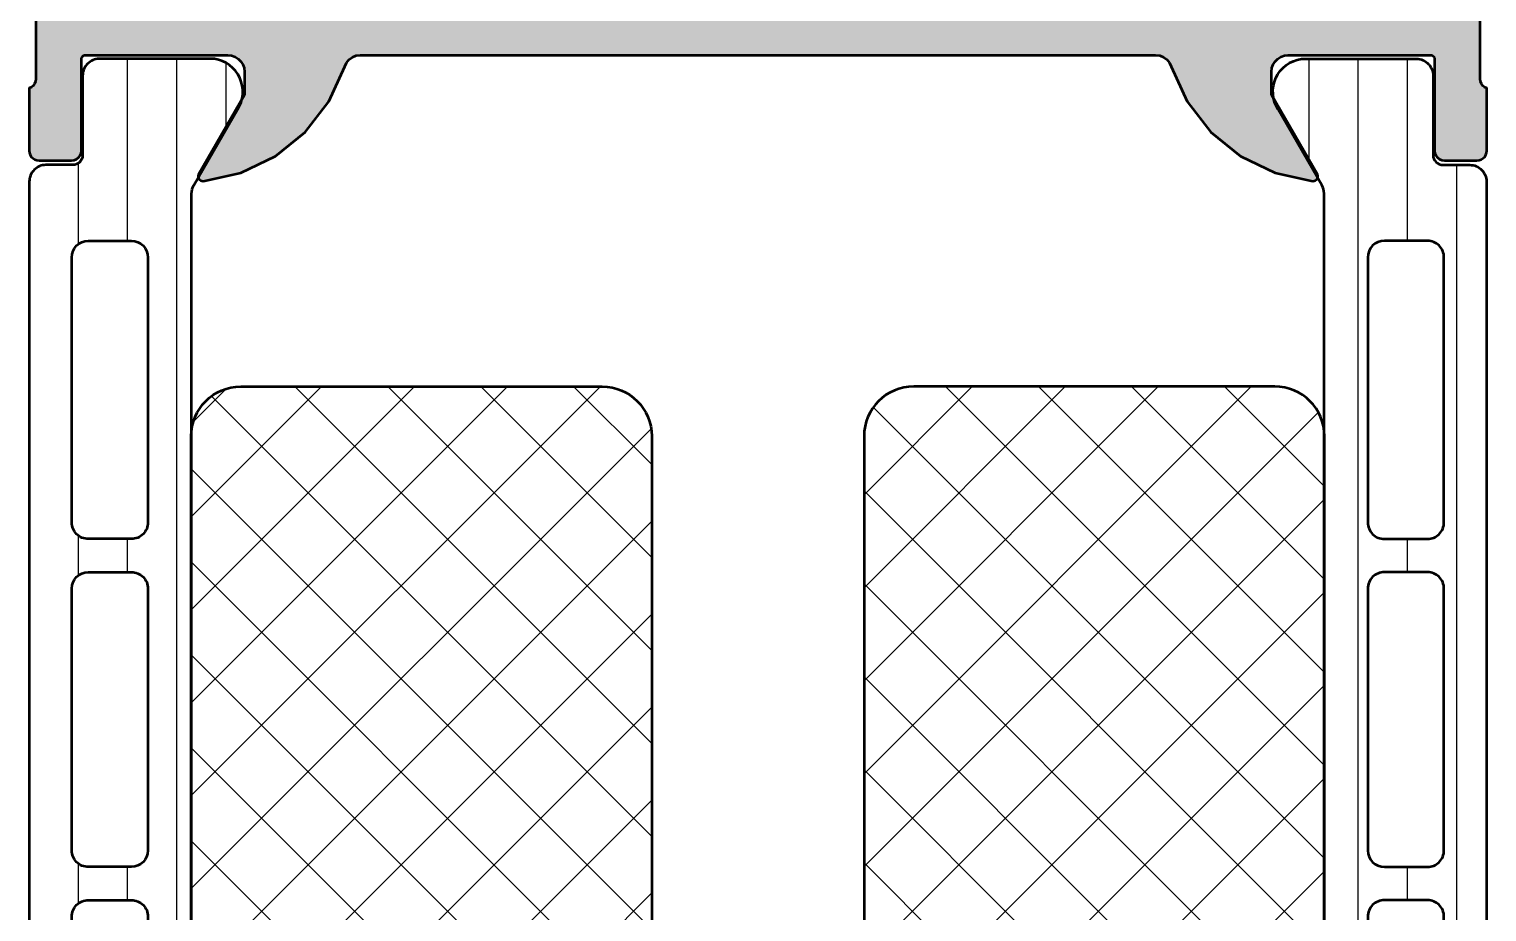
# Model space of a CAD drawing. Extents: x 0 to 44, y 0 to 89.8.
# Drawn here: x 0 to 44, y 26.64 to 53.28 of the extents above; entities that cross this region are included whole.
import ezdxf

# ---------------------------------------------------------------- set-up
doc = ezdxf.new("R2010")
doc.units = 0
for name, color, linetype, lineweight in [('0S-Alu contour', 7, 'Continuous', 50), ('0S-Alu hatch', 252, 'Continuous', 25), ('0S-Plastic contour', 254, 'Continuous', 50), ('0S-Plastic hatch', 253, 'Continuous', 25), ('0S-PT contour', 91, 'Continuous', 50), ('0S-PT hatch', 103, 'Continuous', 25)]:
    doc.layers.add(name, color=color, linetype=linetype, lineweight=lineweight)
pattern_1 = [(135, (0, 0), (-1.403165018917055, -1.403165018917055), []), (225, (0, 0), (1.403165018917055, -1.403165018917055), [])]
pattern_2 = [(90, (0, 0), (-1.4859, 0), [])]

# ---------------------------------------------------------------- blocks, each defined once
blk = doc.blocks.new('430580__448CBBAB_8DEB_4D18_B4D3_C40B1A3F5297_')
at = {"layer": '0S-PT hatch'}
h = blk.add_hatch(dxfattribs=at)
h.set_pattern_fill('ANSI37', color=256, scale=0.625, angle=90, style=0)
h.set_pattern_definition(pattern_1)
edge = h.paths.add_edge_path()
edge.add_line((18.79231787239649, 40.99999819296049), (18.79231787239649, 18.99999819296049))
edge.add_ellipse((17.29231609190599, 18.99999997345099), major_axis=(-1.50000178049156, 0), ratio=1, start_angle=90.00006800964678, end_angle=179.9999319815088, ccw=False)
edge.add_line((17.29231787239649, 17.49999819296048), (6.392285447469738, 17.49999819296049))
edge.add_ellipse((6.392285964868578, 18.99999871035884), major_axis=(-1.500000517398437, 0), ratio=1, start_angle=1.9766288971823087e-05, end_angle=89.99998023682701, ccw=False)
edge.add_line((4.892285447470232, 18.99999819287842), (4.892285447470232, 40.99999819296049))
edge.add_ellipse((6.392289128057513, 40.99999451237321), major_axis=(-1.500003680591796, 0), ratio=1, start_angle=270.0001405877521, end_angle=359.99985940963523, ccw=False)
edge.add_line((6.392285447469738, 42.49999819296049), (17.29231787239649, 42.49999819296049))
edge.add_ellipse((17.29231292851668, 40.99999324908067), major_axis=(-1.500004943887963, 0), ratio=1, start_angle=180.0001888423018, end_angle=269.99981115832384, ccw=False)
at = {"layer": '0S-PT contour', "color": 7}
for points in [[(6.392285447469738, 42.49999819296049), (17.29231787239649, 42.49999819296049)], [(4.892285447470232, 18.99999819287842), (4.892285447470232, 40.99999819296049)], [(18.79231787239649, 40.99999819296049), (18.79231787239649, 18.99999819296049)], [(17.29231787239649, 17.49999819296048), (6.392285447469738, 17.49999819296049)]]:
    blk.add_lwpolyline(points, dxfattribs=at)
at = {"layer": '0S-PT contour', "color": 7, "extrusion": (0, 0, -1)}
for centre, radius, start, end in [((-6.392289128057513, 40.99999451237321), 1.500003680591796, 0.0001405903647796, 89.99985941224787), ((-17.29231292851668, 40.99999324908067), 1.500004943887963, 90.00018884167616, 179.9998111576982), ((-6.392285964868578, 18.99999871035884), 1.500000517398437, 270.0000197631731, 359.999980233711), ((-17.29231609190599, 18.99999997345099), 1.50000178049156, 180.0000680184912, 269.9999319903532)]:
    blk.add_arc(centre, radius, start, end, dxfattribs=at)
blk = doc.blocks.new('430580__73CFE0C1_9062_4614_8958_77D6E384E000_')
at = {"layer": '0S-PT hatch'}
h = blk.add_hatch(dxfattribs=at)
h.set_pattern_fill('ANSI37', color=256, scale=0.625, angle=90, style=0)
h.set_pattern_definition(pattern_1)
edge = h.paths.add_edge_path()
edge.add_line((25.19998162787814, 40.99999819296049), (25.19998162787814, 18.99999819296049))
edge.add_arc((26.69998340836868, 18.99999997345102), 1.500001780491592, 180.0000680184912, 269.999931990352)
edge.add_line((26.69998162787815, 17.49999819296049), (37.6000140528049, 17.49999819296049))
edge.add_arc((37.60001353540605, 18.99999871035885), 1.500000517398455, 270.0000197631736, 359.999980233711)
edge.add_line((39.10001405280441, 18.99999819287843), (39.10001405280441, 40.99999819296049))
edge.add_arc((37.60001037221712, 40.99999451237319), 1.500003680591806, 0.0001405903647796, 89.99985941224762)
edge.add_line((37.6000140528049, 42.49999819296049), (26.69998162787815, 42.49999819296049))
edge.add_arc((26.699986571758, 40.99999324908063), 1.500004943888005, 90.00018884167778, 179.9998111576982)
at = {"layer": '0S-PT contour', "color": 7}
for points in [[(37.6000140528049, 42.49999819296049), (26.69998162787815, 42.49999819296049)], [(25.19998162787814, 40.99999819296049), (25.19998162787814, 18.99999819296049)], [(39.10001405280441, 18.99999819287843), (39.10001405280441, 40.99999819296049)], [(26.69998162787815, 17.49999819296049), (37.6000140528049, 17.49999819296049)]]:
    blk.add_lwpolyline(points, dxfattribs=at)
for centre, radius, start, end in [((26.699986571758, 40.99999324908063), 1.500004943888005, 90.00018884167778, 179.9998111576982), ((37.60001037221712, 40.99999451237319), 1.500003680591806, 0.0001405903647796, 89.99985941224762), ((26.69998340836868, 18.99999997345102), 1.500001780491592, 180.0000680184912, 269.999931990352), ((37.60001353540605, 18.99999871035885), 1.500000517398455, 270.0000197631736, 359.999980233711)]:
    blk.add_arc(centre, radius, start, end, dxfattribs=at)
blk = doc.blocks.new('284167__21E6FB57_D56F_440A_A126_8188857B1DA8___74344976_5FA5_46F2_953C_E9F87A9C05C8_')
at = {"layer": '0S-Plastic hatch'}
h = blk.add_hatch(dxfattribs=at)
h.set_pattern_fill('ANSI31', color=256, scale=0.4680000000000001, angle=45, style=0)
h.set_pattern_definition(pattern_2)
edge = h.paths.add_edge_path()
edge.add_ellipse((1.314900165690592, 49.48629736024118), major_axis=(-0.2999999999999927, 0), ratio=1, start_angle=90.00000000000182, end_angle=180, ccw=False)
edge.add_line((1.314900165690602, 49.18629736024119), (0.5045688323572506, 49.18629736024119))
edge.add_arc((0.5045661534480532, 48.68630003915039), 0.499997321097979, 89.99969301797383, 180.0003069823849)
edge.add_line((0.0045688323572509, 48.68629736023805), (-5.100567932e-07, 16.20999824506931))
edge.add_arc((0.4999968110340058, 16.20999556616012), 0.4999973210979755, 179.999693017615, 270.0003069820265)
edge.add_line((0.4999994899432062, 15.70999824506932), (1.31033082327653, 15.70999824506931))
edge.add_ellipse((1.310330823276522, 15.4099982450693), major_axis=(-0.3000000000000184, 0), ratio=1, start_angle=180, end_angle=269.9999999999985, ccw=False)
edge.add_line((1.610330823276541, 15.4099982450693), (1.609998872879515, 13.00999986213297))
edge.add_arc((2.1099948503181, 13.00999722250788), 0.4999959774455531, 179.9996975182267, 270.0003024811852)
edge.add_line((2.109997489943168, 12.5100012450693), (5.58653898804269, 12.5100012450693))
edge.add_arc((5.444228339051329, 13.49981931979216), 0.9999960709244801, 278.1816080519001, 392.7270160998407)
edge.add_line((6.285480988042678, 14.04045424506931), (4.967011273556039, 16.32411109181949))
edge.add_ellipse((5.400023990286807, 16.57411106611905), major_axis=(-0.5000000000003403, 0), ratio=1, start_angle=5.991033771124421e-05, end_angle=29.99999659932263, ccw=False)
edge.add_line((4.90002399028674, 16.57411054330273), (4.904593332700727, 48.32218506195999))
edge.add_ellipse((5.404593332700708, 48.3221845391913), major_axis=(-0.5000000000002546, 0), ratio=1, start_angle=330.0000034006553, end_angle=359.9999401018306, ccw=False)
edge.add_line((4.971580615970111, 48.57218451349099), (6.290050330456693, 50.85584136024118))
edge.add_arc((5.448797681465375, 51.39647628551835), 0.9999960709244644, 327.2729839001574, 441.8183919480981)
edge.add_line((5.591108330456762, 52.38629436024119), (2.11456683235724, 52.38629436024119))
edge.add_arc((2.114564192732155, 51.8862983828026), 0.499995977445562, 89.9996975188127, 180.0003024817733)
edge.add_line((1.614568215293561, 51.88629574317239), (1.614900165690585, 49.48629736024118))
edge = h.paths.add_edge_path()
edge.add_line((1.285606453127968, 38.39687611238518), (1.285606453127968, 46.39688831907234))
edge.add_ellipse((1.785591194338877, 46.39688831907753), major_axis=(-0.4999847412109091, 0), ratio=1, start_angle=270, end_angle=360, ccw=False)
edge.add_line((1.785591194338877, 46.89687306028845), (3.085601875491278, 46.89687306028846))
edge.add_ellipse((3.085601875491271, 46.39685780149942), major_axis=(-0.5000152587890412, 0), ratio=1, start_angle=180, end_angle=269.9999999999992, ccw=False)
edge.add_line((3.585617134280312, 46.39685780149421), (3.585617134280312, 38.39687611239271))
edge.add_ellipse((3.085620773636989, 38.39687247303365), major_axis=(-0.4999963606565677, 0), ratio=1, start_angle=89.9995829574089, end_angle=180.0004170428646, ccw=False)
edge.add_line((3.085617134280312, 37.89687611239032), (1.785623028012423, 37.89687611239032))
edge.add_ellipse((1.785606455215609, 38.39687611420331), major_axis=(-0.5000000020876408, 0), ratio=1, start_angle=0, end_angle=90.00189910261679, ccw=False)
edge = h.paths.add_edge_path()
edge.add_line((3.585617134280312, 36.39687611238514), (3.585617134280312, 28.49687611238513))
edge.add_ellipse((3.085617134280301, 28.49687611239033), major_axis=(-0.5000000000000107, 0), ratio=1, start_angle=90.00000000119331, end_angle=180, ccw=False)
edge.add_line((3.085617134290714, 27.99687611239032), (1.78560645313837, 27.99687611239032))
edge.add_ellipse((1.785606453127964, 28.49687611239032), major_axis=(-0.4999999999999965, 0), ratio=1, start_angle=0, end_angle=90.0000000011924, ccw=False)
edge.add_line((1.285606453127968, 28.49687611239032), (1.285606453127968, 36.39687611238513))
edge.add_ellipse((1.785606453127968, 36.39687611239033), major_axis=(-0.5, 0), ratio=1, start_angle=270, end_angle=360, ccw=False)
edge.add_line((1.785606453127968, 36.89687611239032), (3.085617134280312, 36.89687611239032))
edge.add_ellipse((3.085617134280319, 36.39687611239033), major_axis=(-0.4999999999999929, 0), ratio=1, start_angle=180, end_angle=270.0000000000008, ccw=False)
edge = h.paths.add_edge_path()
edge.add_line((3.585617134269909, 26.49687611239031), (3.585617134269909, 18.49687916450259))
edge.add_ellipse((3.085620773626537, 18.49687552514597), major_axis=(-0.4999963606566175, 0), ratio=1, start_angle=89.99958295741482, end_angle=180.0004170428646, ccw=False)
edge.add_line((3.085617134269909, 17.99687916450259), (1.785623028002021, 17.99687916450259))
edge.add_ellipse((1.7856064552052, 18.49687916631557), major_axis=(-0.500000002087635, 0), ratio=1, start_angle=0, end_angle=90.00189910261747, ccw=False)
edge.add_line((1.285606453117565, 18.49687916631557), (1.285606453117566, 26.49687611238512))
edge.add_ellipse((1.78560645527488, 26.49687611050766), major_axis=(-0.5000000021573149, 0), ratio=1, start_angle=269.9981009105036, end_angle=360, ccw=False)
edge.add_line((1.7856230279572, 26.99687611239032), (3.085617134269938, 26.99687611239034))
edge.add_ellipse((3.08562077362665, 26.49687975174707), major_axis=(-0.4999963606565038, 0), ratio=1, start_angle=179.9995829571355, end_angle=270.000417042595, ccw=False)
at = {"layer": '0S-Alu contour', "color": 7}
for points in [[(1.785591194338877, 46.89687306028845), (3.085601875491278, 46.89687306028846)], [(1.285606453127968, 38.39687611238518), (1.285606453127968, 46.39688831907234)], [(3.585617134280312, 46.39685780149421), (3.585617134280312, 38.39687611239271)], [(3.085617134280312, 37.89687611239032), (1.785623028012423, 37.89687611239032)], [(1.785606453127968, 36.89687611239032), (3.085617134280312, 36.89687611239032)], [(1.285606453127968, 28.49687611239032), (1.285606453127968, 36.39687611238513)], [(3.585617134280312, 36.39687611238514), (3.585617134280312, 28.49687611238513)], [(3.085617134290714, 27.99687611239032), (1.78560645313837, 27.99687611239032)], [(1.7856230279572, 26.99687611239032), (3.085617134269938, 26.99687611239034)], [(1.285606453117565, 18.49687916631557), (1.285606453117566, 26.49687611238512)], [(3.585617134269909, 26.49687611239031), (3.585617134269909, 18.49687916450259)], [(3.085617134269909, 17.99687916450259), (1.785623028002021, 17.99687916450259)]]:
    blk.add_lwpolyline(points, dxfattribs=at)
at = {"layer": '0S-Alu contour', "color": 7, "extrusion": (0, 0, -1)}
for centre, radius, start, end in [((-1.785591194338877, 46.39688831907753), 0.4999847412109091, 0, 90), ((-3.085601875491271, 46.39685780149942), 0.5000152587890412, 90.00000000000081, 180), ((-1.785606455215609, 38.39687611420331), 0.5000000020876408, 269.9981008973832, 0), ((-3.085620773636989, 38.39687247303365), 0.4999963606565677, 179.9995829571354, 270.0004170425911), ((-1.785606453127968, 36.39687611239033), 0.5, 0, 90), ((-3.085617134280319, 36.39687611239033), 0.4999999999999929, 89.9999999999992, 180), ((-1.785606453127964, 28.49687611239032), 0.4999999999999965, 269.9999999988076, 0), ((-3.085617134280301, 28.49687611239033), 0.5000000000000107, 180, 269.9999999988067), ((-1.78560645527488, 26.49687611050766), 0.5000000021573149, 0, 90.00189908949643), ((-3.08562077362665, 26.49687975174707), 0.4999963606565038, 89.99958295740495, 180.0004170428646), ((-1.7856064552052, 18.49687916631557), 0.500000002087635, 269.9981008973825, 0), ((-3.085620773626537, 18.49687552514597), 0.4999963606566175, 179.9995829571354, 270.0004170425853)]:
    blk.add_arc(centre, radius, start, end, dxfattribs=at)
at = {"layer": '0S-Plastic contour', "color": 7}
for points in [[(5.591108330456762, 52.38629436024119), (2.11456683235724, 52.38629436024119)], [(1.614568215293561, 51.88629574317239), (1.614900165690585, 49.48629736024118)], [(4.971580615970111, 48.57218451349099), (6.290050330456693, 50.85584136024118)], [(1.314900165690602, 49.18629736024119), (0.5045688323572506, 49.18629736024119)], [(0.0045688323572509, 48.68629736023805), (-5.100567932e-07, 16.20999824506931)], [(4.90002399028674, 16.57411054330273), (4.904593332700727, 48.32218506195999)], [(6.285480988042678, 14.04045424506931), (4.967011273556039, 16.32411109181949)], [(0.4999994899432062, 15.70999824506932), (1.31033082327653, 15.70999824506931)], [(1.610330823276541, 15.4099982450693), (1.609998872879515, 13.00999986213297)], [(2.109997489943168, 12.5100012450693), (5.58653898804269, 12.5100012450693)]]:
    blk.add_lwpolyline(points, dxfattribs=at)
for centre, radius, start, end in [((2.114564192732155, 51.8862983828026), 0.499995977445562, 89.9996975188127, 180.0003024817733), ((5.448797681465375, 51.39647628551835), 0.9999960709244644, 327.2729839001574, 81.81839194809822), ((0.5045661534480532, 48.68630003915039), 0.499997321097979, 89.99969301797383, 180.0003069823849), ((0.4999968110340058, 16.20999556616012), 0.4999973210979755, 179.999693017615, 270.0003069820265), ((5.444228339051329, 13.49981931979216), 0.9999960709244801, 278.1816080519001, 32.72701609984069), ((2.1099948503181, 13.00999722250788), 0.4999959774455531, 179.9996975182267, 270.0003024811852)]:
    blk.add_arc(centre, radius, start, end, dxfattribs=at)
at = {"layer": '0S-Plastic contour', "color": 7, "extrusion": (0, 0, -1)}
for centre, radius, start, end in [((-1.314900165690592, 49.48629736024118), 0.2999999999999927, 180, 269.9999999999982), ((-5.404593332700708, 48.3221845391913), 0.5000000000002546, 5.98981694121e-05, 29.99999659934467), ((-5.400023990286807, 16.57411106611905), 0.5000000000003403, 330.0000034006774, 359.9999400896623), ((-1.310330823276522, 15.4099982450693), 0.3000000000000185, 90.00000000000146, 180)]:
    blk.add_arc(centre, radius, start, end, dxfattribs=at)
blk = doc.blocks.new('284167__D31501B2_1907_4327_9265_B94CAC1AF0D1___346049DD_E662_4CC1_AAF4_F1942A041877_')
at = {"layer": '0S-Plastic hatch'}
h = blk.add_hatch(dxfattribs=at)
h.set_pattern_fill('ANSI31', color=256, scale=0.4680000000000001, angle=45, style=0)
h.set_pattern_definition(pattern_2)
edge = h.paths.add_edge_path()
edge.add_line((42.67739933458403, 49.18629736024119), (43.48773066791738, 49.18629736024119))
edge.add_ellipse((43.48773334682653, 48.68630003915036), major_axis=(-0.4999973210980074, 0), ratio=1, start_angle=179.9996930176151, end_angle=270.00030698202045, ccw=False)
edge.add_line((43.98773066791736, 48.68629736023803), (43.99230001033143, 16.20999824506931))
edge.add_ellipse((43.49230268924062, 16.20999556616014), major_axis=(-0.4999973210979861, 0), ratio=1, start_angle=89.99969301797472, end_angle=180.000306982385, ccw=False)
edge.add_line((43.49230001033143, 15.70999824506933), (42.68196867699811, 15.70999824506931))
edge.add_arc((42.6819686769981, 15.40999824506931), 0.300000000000006, 89.99999999999864, 180)
edge.add_line((42.3819686769981, 15.4099982450693), (42.38230062739512, 13.00999986213297))
edge.add_ellipse((41.88230464995654, 13.00999722250786), major_axis=(-0.4999959774455478, 0), ratio=1, start_angle=89.99969751881412, end_angle=180.0003024817733, ccw=False)
edge.add_line((41.88230201033147, 12.51000124506928), (38.40576051223195, 12.5100012450693))
edge.add_ellipse((38.54807116122329, 13.49981931979216), major_axis=(-0.9999960709244792, 0), ratio=1, start_angle=-32.72701609984102, end_angle=81.81839194810101, ccw=False)
edge.add_line((37.70681851223194, 14.04045424506932), (39.0252882267186, 16.32411109181949))
edge.add_arc((38.59227551147452, 16.57411106589425), 0.4999999986004323, 330.0000033378058, 359.9999401200876)
edge.add_line((39.09227551007468, 16.5741105433563), (39.08770616757391, 48.32218506195999))
edge.add_arc((38.58770616750912, 48.32218453918291), 0.5000000000650676, 5.98981694121e-05, 29.99999659646407)
edge.add_line((39.02071888430842, 48.57218451349323), (37.70224916981795, 50.85584136024118))
edge.add_ellipse((38.54350181880926, 51.39647628551836), major_axis=(-0.9999960709244653, 0), ratio=1, start_angle=-81.81839194809828, end_angle=32.72701609984313, ccw=False)
edge.add_line((38.40119116981788, 52.38629436024119), (41.87773266791739, 52.38629436024119))
edge.add_ellipse((41.87773530754244, 51.88629838280257), major_axis=(-0.4999959774455833, 0), ratio=1, start_angle=179.9996975182268, end_angle=270.0003024811818, ccw=False)
edge.add_line((42.37773128498105, 51.88629574317237), (42.37739933458406, 49.48629736024119))
edge.add_arc((42.67739933458403, 49.48629736024117), 0.2999999999999829, 180, 270)
edge = h.paths.add_edge_path()
edge.add_line((42.70669304714667, 38.39687611238518), (42.70669304714667, 46.39688831907234))
edge.add_arc((42.2067083059358, 46.39688831907756), 0.4999847412108878, 0, 90.00000000000487)
edge.add_line((42.20670830593576, 46.89687306028845), (40.90669762478336, 46.89687306028846))
edge.add_arc((40.90669762478339, 46.3968578014994), 0.5000152587890625, 90.00000000000325, 180)
edge.add_line((40.40668236599432, 46.39685780149421), (40.40668236599432, 38.3968761123927))
edge.add_arc((40.90667872663763, 38.39687247303363), 0.4999963606565464, 179.9995829571354, 270.0004170425935)
edge.add_line((40.90668236599433, 37.89687611239032), (42.20667647226221, 37.89687611239032))
edge.add_arc((42.20669304505904, 38.39687611420329), 0.5000000020876314, 269.9981008973821, 360)
edge = h.paths.add_edge_path()
edge.add_line((42.70669304714667, 28.49687611238512), (42.70669304714667, 36.39687611238513))
edge.add_arc((42.20669304714671, 36.39687611239035), 0.4999999999999716, 0, 90.00000000000487)
edge.add_line((42.20669304714667, 36.89687611239032), (40.90668236599433, 36.89687611239035))
edge.add_arc((40.9066823659943, 36.39687611239037), 0.4999999999999787, 89.99999999999756, 180)
edge.add_line((40.40668236599432, 36.39687611238514), (40.40668236599433, 28.49687611239034))
edge.add_arc((40.90668236599436, 28.49687611239034), 0.5000000000000214, 180, 269.9999999988047)
edge.add_line((40.90668236598392, 27.99687611239032), (42.20669304713626, 27.99687611239032))
edge.add_arc((42.20669304714668, 28.49687611239031), 0.4999999999999858, 269.9999999988063, 360)
edge = h.paths.add_edge_path()
edge.add_line((42.70669304715707, 18.49687916449745), (42.70669304715707, 26.49687611238512))
edge.add_arc((42.20669304499975, 26.49687611050766), 0.5000000021573149, 0, 90.00189908949562)
edge.add_line((42.20667647231744, 26.99687611239032), (40.9066823660047, 26.99687611239033))
edge.add_arc((40.90667872664798, 26.49687975174707), 0.4999963606565038, 89.9995829574049, 180.0004170428646)
edge.add_line((40.40668236600473, 26.49687611239031), (40.40668236600474, 18.49687916450505))
edge.add_arc((40.90667872664814, 18.49687552514598), 0.4999963606566388, 179.9995829571354, 270.0004170425813)
edge.add_line((40.90668236600473, 17.99687916450259), (42.20667647227261, 17.99687916450259))
edge.add_arc((42.20669304506944, 18.49687916631557), 0.5000000020876314, 269.9981008973821, 360)
at = {"layer": '0S-Alu contour', "color": 7}
for points in [[(42.20670830593576, 46.89687306028845), (40.90669762478336, 46.89687306028846)], [(40.40668236599432, 46.39685780149421), (40.40668236599432, 38.3968761123927)], [(42.70669304714667, 38.39687611238518), (42.70669304714667, 46.39688831907234)], [(40.90668236599433, 37.89687611239032), (42.20667647226221, 37.89687611239032)], [(42.20669304714667, 36.89687611239032), (40.90668236599433, 36.89687611239035)], [(40.40668236599432, 36.39687611238514), (40.40668236599433, 28.49687611239034)], [(42.70669304714667, 28.49687611238512), (42.70669304714667, 36.39687611238513)], [(40.90668236598392, 27.99687611239032), (42.20669304713626, 27.99687611239032)], [(42.20667647231744, 26.99687611239032), (40.9066823660047, 26.99687611239033)], [(40.40668236600473, 26.49687611239031), (40.40668236600474, 18.49687916450505)], [(42.70669304715707, 18.49687916449745), (42.70669304715707, 26.49687611238512)], [(40.90668236600473, 17.99687916450259), (42.20667647227261, 17.99687916450259)]]:
    blk.add_lwpolyline(points, dxfattribs=at)
for centre, radius, start, end in [((40.90669762478339, 46.3968578014994), 0.5000152587890625, 90.00000000000325, 180), ((42.2067083059358, 46.39688831907756), 0.4999847412108878, 0, 90.00000000000487), ((40.90667872663763, 38.39687247303363), 0.4999963606565464, 179.9995829571354, 270.0004170425935), ((42.20669304505904, 38.39687611420329), 0.5000000020876314, 269.9981008973821, 0), ((40.9066823659943, 36.39687611239037), 0.4999999999999787, 89.99999999999756, 180), ((42.20669304714671, 36.39687611239035), 0.4999999999999716, 0, 90.00000000000487), ((40.90668236599436, 28.49687611239034), 0.5000000000000214, 180, 269.9999999988047), ((42.20669304714668, 28.49687611239031), 0.4999999999999858, 269.9999999988063, 0), ((40.90667872664798, 26.49687975174707), 0.4999963606565038, 89.9995829574049, 180.0004170428646), ((42.20669304499975, 26.49687611050766), 0.5000000021573149, 0, 90.00189908949562), ((40.90667872664814, 18.49687552514598), 0.4999963606566388, 179.9995829571354, 270.0004170425813), ((42.20669304506944, 18.49687916631557), 0.5000000020876314, 269.9981008973821, 0)]:
    blk.add_arc(centre, radius, start, end, dxfattribs=at)
at = {"layer": '0S-Plastic contour', "color": 7}
for points in [[(38.40119116981788, 52.38629436024119), (41.87773266791739, 52.38629436024119)], [(42.37773128498105, 51.88629574317237), (42.37739933458406, 49.48629736024119)], [(39.02071888430842, 48.57218451349323), (37.70224916981795, 50.85584136024118)], [(42.67739933458403, 49.18629736024119), (43.48773066791738, 49.18629736024119)], [(43.98773066791736, 48.68629736023803), (43.99230001033143, 16.20999824506931)], [(39.09227551007468, 16.5741105433563), (39.08770616757391, 48.32218506195999)], [(37.70681851223194, 14.04045424506932), (39.0252882267186, 16.32411109181949)], [(42.3819686769981, 15.4099982450693), (42.38230062739512, 13.00999986213297)], [(43.49230001033143, 15.70999824506933), (42.68196867699811, 15.70999824506931)], [(41.88230201033147, 12.51000124506928), (38.40576051223195, 12.5100012450693)]]:
    blk.add_lwpolyline(points, dxfattribs=at)
at = {"layer": '0S-Plastic contour', "color": 7, "extrusion": (0, 0, -1)}
for centre, radius, start, end in [((-38.54350181880926, 51.39647628551836), 0.9999960709244653, 327.2729839001569, 81.81839194809844), ((-41.87773530754244, 51.88629838280257), 0.4999959774455833, 89.9996975188182, 180.0003024817733), ((-43.48773334682653, 48.68630003915036), 0.4999973210980074, 89.99969301797952, 180.0003069823849), ((-43.49230268924062, 16.20999556616014), 0.4999973210979861, 179.999693017615, 270.0003069820253), ((-38.54807116122329, 13.49981931979216), 0.9999960709244792, 278.181608051899, 32.72701609984101), ((-41.88230464995654, 13.00999722250786), 0.4999959774455478, 179.9996975182267, 270.0003024811859)]:
    blk.add_arc(centre, radius, start, end, dxfattribs=at)
at = {"layer": '0S-Plastic contour', "color": 7}
for centre, radius, start, end in [((42.67739933458403, 49.48629736024117), 0.2999999999999829, 180, 270), ((38.58770616750912, 48.32218453918291), 0.5000000000650676, 5.98981694121e-05, 29.99999659646407), ((38.59227551147452, 16.57411106589425), 0.4999999986004323, 330.0000033378058, 359.9999401200876), ((42.6819686769981, 15.40999824506931), 0.300000000000006, 89.99999999999864, 180)]:
    blk.add_arc(centre, radius, start, end, dxfattribs=at)
blk = doc.blocks.new('430190__AD6EBEB7_2E74_4EDB_A2FC_ED6E7D03AD6F_')
at = {"layer": '0S-Alu hatch'}
h = blk.add_hatch(color=256, dxfattribs=at)
edge = h.paths.add_edge_path()
edge.add_line((1.93276340212e-05, 89.79999971778047), (1.93276340212e-05, 86.39999971776726))
edge.add_line((1.93276340212e-05, 86.39999971776726), (1.10001932763393, 85.29999971776735))
edge.add_line((1.10001932763393, 85.29999971776735), (1.700019327633839, 85.29999971776735))
edge.add_line((1.700019327633839, 85.29999971776735), (1.700019327633839, 86.79999971776735))
edge.add_ellipse((2.700019327633829, 86.79999971776735), major_axis=(-0.9999999999999893, 0), ratio=1, start_angle=269.99999999999943, end_angle=360, ccw=False)
edge.add_line((2.700019327633839, 87.79999971776735), (4.000019327633793, 87.79999971776735))
edge.add_ellipse((4.000019327633905, 86.79999971776724), major_axis=(-1.000000000000113, 0), ratio=1, start_angle=180, end_angle=270.0000000000064, ccw=False)
edge.add_line((5.000019327634021, 86.79999971776724), (5.000019327634021, 80.79999971776734))
edge.add_ellipse((4.475019327634042, 80.29999971776735), major_axis=(-0.7249999999999849, 0), ratio=1, start_angle=136.3971810272953, end_angle=223.6028189727048, ccw=False)
edge.add_line((5.000019327634023, 79.79999971776734), (5.000019327634022, 72.79999971776735))
edge.add_ellipse((4.00001932763403, 72.79999971776735), major_axis=(-0.999999999999992, 0), ratio=1, start_angle=89.99999999999937, end_angle=180, ccw=False)
edge.add_line((4.000019327634019, 71.79999971776735), (2.700019327633838, 71.79999971776714))
edge.add_ellipse((2.700019327633962, 72.79999971776726), major_axis=(-1.000000000000127, 0), ratio=1, start_angle=0, end_angle=89.9999999999929, ccw=False)
edge.add_line((1.700019327633838, 72.79999971776724), (1.700019327633839, 75.29999971776735))
edge.add_line((1.700019327633839, 75.29999971776735), (1.200019327633838, 75.29999971776735))
edge.add_arc((1.200019327633838, 74.29999971776735), 1, 90, 180)
edge.add_line((0.200019327633838, 74.29999971776735), (0.2000157487321706, 51.77415182445139))
edge.add_line((0.2000157487321706, 51.77415182445139), (0.1920394666061303, 51.70203002442854))
edge.add_line((0.1920394666061303, 51.70203002442854), (0.1657302439295721, 51.63440606479187))
edge.add_line((0.1657302439295721, 51.63440606479187), (0.122868590081546, 51.57585648115015))
edge.add_line((0.122868590081546, 51.57585648115015), (0.0663552208216673, 51.53034368943317))
edge.add_line((0.0663552208216673, 51.53034368943317), (1.47487322408e-05, 51.50094782445124))
edge.add_line((1.47487322408e-05, 51.50094782445124), (1.47487320135e-05, 49.62093682444434))
edge.add_line((1.47487320135e-05, 49.62093682444434), (0.0075363750775942, 49.55418054425591))
edge.add_line((0.0075363750775942, 49.55418054425591), (0.0297240883610658, 49.49077170270699))
edge.add_line((0.0297240883610658, 49.49077170270699), (0.0654653039915424, 49.43388988388432))
edge.add_line((0.0654653039915424, 49.43388988388432), (0.1129678081748372, 49.38638737970149))
edge.add_line((0.1129678081748372, 49.38638737970149), (0.1698496269960821, 49.35064616407199))
edge.add_line((0.1698496269960821, 49.35064616407199), (0.2332584685469606, 49.32845845078754))
edge.add_line((0.2332584685469606, 49.32845845078754), (0.3000147487331529, 49.32093682444218))
edge.add_line((0.3000147487331529, 49.32093682444218), (1.279989067775961, 49.32093682444265))
edge.add_line((1.279989067775961, 49.32093682444265), (1.357634781305283, 49.33115907655538))
edge.add_line((1.357634781305283, 49.33115907655538), (1.429989067774732, 49.36112920330668))
edge.add_line((1.429989067774732, 49.36112920330668), (1.492121102130617, 49.40880479008604))
edge.add_line((1.492121102130617, 49.40880479008604), (1.539796688909619, 49.47093682444185))
edge.add_line((1.539796688909619, 49.47093682444185), (1.569766815661378, 49.54329111091209))
edge.add_line((1.569766815661378, 49.54329111091209), (1.579989067775016, 49.62093682444273))
edge.add_line((1.579989067775016, 49.62093682444273), (1.579989067775017, 52.38093482444212))
edge.add_line((1.579989067775017, 52.38093482444212), (1.584078753918989, 52.41199135706636))
edge.add_line((1.584078753918989, 52.41199135706636), (1.596066369321836, 52.44093148195199))
edge.add_line((1.596066369321836, 52.44093148195199), (1.615135136504215, 52.46578336054348))
edge.add_line((1.615135136504215, 52.46578336054348), (1.639985802942735, 52.4848537073932))
edge.add_line((1.639985802942735, 52.4848537073932), (1.668925165778649, 52.49684316234605))
edge.add_line((1.668925165778649, 52.49684316234605), (1.699981438380692, 52.50093482258531))
edge.add_line((1.699981438380692, 52.50093482258531), (5.999999491281976, 52.50093482444227))
edge.add_line((5.999999491281976, 52.50093482444227), (6.11126306846867, 52.48840444788239))
edge.add_line((6.11126306846867, 52.48840444788239), (6.216948200150937, 52.45142814619678))
edge.add_line((6.216948200150937, 52.45142814619678), (6.311754674776781, 52.39186031667323))
edge.add_line((6.311754674776781, 52.39186031667323), (6.390927855963679, 52.31268834356454))
edge.add_line((6.390927855963679, 52.31268834356454), (6.450497132112647, 52.21788277788416))
edge.add_line((6.450497132112647, 52.21788277788416), (6.487475046422359, 52.11219821042751))
edge.add_line((6.487475046422359, 52.11219821042751), (6.500007120729405, 52.00093482445272))
edge.add_line((6.500007120729405, 52.00093482445272), (6.500007120730144, 51.30093787619962))
edge.add_line((6.500007120730144, 51.30093787619962), (5.111762491823441, 48.89641211936425))
edge.add_line((5.111762491823441, 48.89641211936425), (5.101433327337501, 48.86171291556911))
edge.add_line((5.101433327337501, 48.86171291556911), (5.100412407420976, 48.82552335760662))
edge.add_line((5.100412407420976, 48.82552335760662), (5.10876894835937, 48.79029702361386))
edge.add_line((5.10876894835937, 48.79029702361386), (5.125936393740488, 48.7584221871131))
edge.add_line((5.125936393740488, 48.7584221871131), (5.150750825818803, 48.73205989693199))
edge.add_line((5.150750825818803, 48.73205989693199), (5.181529876768364, 48.71299746251946))
edge.add_line((5.181529876768364, 48.71299746251946), (5.216186789774464, 48.7025272780083))
edge.add_line((5.216186789774464, 48.7025272780083), (5.252371896905647, 48.70135920052891))
edge.add_line((5.252371896905647, 48.70135920052891), (6.385943370800764, 48.94839360532222))
edge.add_line((6.385943370800764, 48.94839360532222), (7.432065227127669, 49.45003027194274))
edge.add_line((7.432065227127669, 49.45003027194274), (8.334413834824863, 50.17926087591416))
edge.add_line((8.334413834824863, 50.17926087591416), (9.044406373679598, 51.09682334155444))
edge.add_line((9.044406373679598, 51.09682334155444), (9.523816553350427, 52.15331572828002))
edge.add_line((9.523816553350427, 52.15331572828002), (9.576909285036518, 52.26732918263959))
edge.add_line((9.576909285036518, 52.26732918263959), (9.656772721683065, 52.36448749376084))
edge.add_line((9.656772721683065, 52.36448749376084), (9.75835406729092, 52.43864365437429))
edge.add_line((9.75835406729092, 52.43864365437429), (9.875226478265272, 52.48510595614582))
edge.add_line((9.875226478265272, 52.48510595614582), (10.00000770423739, 52.50093635032609))
edge.add_line((10.00000770423739, 52.50093635032609), (34.00003764241049, 52.50093635032691))
edge.add_line((34.00003764241049, 52.50093635032691), (34.12481886838038, 52.48510595614667))
edge.add_line((34.12481886838038, 52.48510595614667), (34.24169127935311, 52.43864365437543))
edge.add_line((34.24169127935311, 52.43864365437543), (34.34327262496303, 52.36448749376057))
edge.add_line((34.34327262496303, 52.36448749376057), (34.42313606160938, 52.26732918264019))
edge.add_line((34.42313606160938, 52.26732918264019), (34.47622879331058, 52.15331572826923))
edge.add_line((34.47622879331058, 52.15331572826923), (34.95563897296585, 51.09682334155434))
edge.add_line((34.95563897296585, 51.09682334155434), (35.66563151182033, 50.17926087591485))
edge.add_line((35.66563151182033, 50.17926087591485), (36.56798011951774, 49.45003027194335))
edge.add_line((36.56798011951774, 49.45003027194335), (37.61410197584392, 48.94839360532312))
edge.add_line((37.61410197584392, 48.94839360532312), (38.74767344974009, 48.70135920052931))
edge.add_line((38.74767344974009, 48.70135920052931), (38.78385855686982, 48.70252727800894))
edge.add_line((38.78385855686982, 48.70252727800894), (38.81851546987814, 48.71299746252032))
edge.add_line((38.81851546987814, 48.71299746252032), (38.84929452082631, 48.7320598969319))
edge.add_line((38.84929452082631, 48.7320598969319), (38.87410895290543, 48.75842218711351))
edge.add_line((38.87410895290543, 48.75842218711351), (38.89127639828585, 48.79029702361562))
edge.add_line((38.89127639828585, 48.79029702361562), (38.89963293922469, 48.82552335760797))
edge.add_line((38.89963293922469, 48.82552335760797), (38.89861201930815, 48.86171291556975))
edge.add_line((38.89861201930815, 48.86171291556975), (38.88828285482244, 48.89641211936343))
edge.add_line((38.88828285482244, 48.89641211936343), (37.50003822591597, 51.30093787619955))
edge.add_line((37.50003822591597, 51.30093787619955), (37.5000382259162, 52.00093482445335))
edge.add_line((37.5000382259162, 52.00093482445335), (37.51257030022371, 52.11219821042786))
edge.add_line((37.51257030022371, 52.11219821042786), (37.54954821453313, 52.21788277788645))
edge.add_line((37.54954821453313, 52.21788277788645), (37.60911749068199, 52.31268834356555))
edge.add_line((37.60911749068199, 52.31268834356555), (37.68829067186845, 52.39186031667313))
edge.add_line((37.68829067186845, 52.39186031667313), (37.7830971464942, 52.4514281461974))
edge.add_line((37.7830971464942, 52.4514281461974), (37.88878227817721, 52.48840444788229))
edge.add_line((37.88878227817721, 52.48840444788229), (38.00004585536509, 52.5009348244429))
edge.add_line((38.00004585536509, 52.5009348244429), (42.30006390826546, 52.50093482258594))
edge.add_line((42.30006390826546, 52.50093482258594), (42.3311201808652, 52.49684316234713))
edge.add_line((42.3311201808652, 52.49684316234713), (42.36005954370177, 52.48485370739414))
edge.add_line((42.36005954370177, 52.48485370739414), (42.38491021014134, 52.46578336054508))
edge.add_line((42.38491021014134, 52.46578336054508), (42.40397897732314, 52.44093148195234))
edge.add_line((42.40397897732314, 52.44093148195234), (42.41596659272642, 52.41199135706818))
edge.add_line((42.41596659272642, 52.41199135706818), (42.42005627887063, 52.38093482444134))
edge.add_line((42.42005627887063, 52.38093482444134), (42.42005627887064, 49.62093682444316))
edge.add_line((42.42005627887064, 49.62093682444316), (42.43027853098381, 49.54329111091139))
edge.add_line((42.43027853098381, 49.54329111091139), (42.46024865773513, 49.47093682444269))
edge.add_line((42.46024865773513, 49.47093682444269), (42.50792424451478, 49.40880479008741))
edge.add_line((42.50792424451478, 49.40880479008741), (42.57005627887117, 49.36112920330758))
edge.add_line((42.57005627887117, 49.36112920330758), (42.64241056533918, 49.33115907655627))
edge.add_line((42.64241056533918, 49.33115907655627), (42.72005627887036, 49.32093682444307))
edge.add_line((42.72005627887036, 49.32093682444307), (43.70003059791513, 49.32093682444307))
edge.add_line((43.70003059791513, 49.32093682444307), (43.76678687810047, 49.32845845078842))
edge.add_line((43.76678687810047, 49.32845845078842), (43.83019571964864, 49.35064616407238))
edge.add_line((43.83019571964864, 49.35064616407238), (43.88707753847175, 49.38638737970275))
edge.add_line((43.88707753847175, 49.38638737970275), (43.93458004265332, 49.43388988388498))
edge.add_line((43.93458004265332, 49.43388988388498), (43.97032125828459, 49.49077170270812))
edge.add_line((43.97032125828459, 49.49077170270812), (43.99250897156761, 49.55418054425528))
edge.add_line((43.99250897156761, 49.55418054425528), (44.00003059791364, 49.6209368244434))
edge.add_line((44.00003059791364, 49.6209368244434), (44.00003059791342, 51.50094782445162))
edge.add_line((44.00003059791342, 51.50094782445162), (43.93369012582399, 51.53034368943359))
edge.add_line((43.93369012582399, 51.53034368943359), (43.87717675656372, 51.57585648114977))
edge.add_line((43.87717675656372, 51.57585648114977), (43.83431510271644, 51.63440606479128))
edge.add_line((43.83431510271644, 51.63440606479128), (43.80800588003931, 51.7020300244291))
edge.add_line((43.80800588003931, 51.7020300244291), (43.80002959791348, 51.77415182445087))
edge.add_line((43.80002959791348, 51.77415182445087), (43.80002601874489, 74.29999971776725))
edge.add_arc((42.80002601874499, 74.29999971776735), 0.9999999999998934, 0, 89.99999999999265)
edge.add_line((42.80002601874512, 75.29999971776724), (42.30002601874511, 75.29999971776724))
edge.add_line((42.30002601874511, 75.29999971776724), (42.30002601874511, 72.79999971776724))
edge.add_ellipse((41.30002601874511, 72.79999971776724), major_axis=(-1.000000000000007, 0), ratio=1, start_angle=90.0000000000004, end_angle=180, ccw=False)
edge.add_line((41.30002601874511, 71.79999971776725), (40.00002601874514, 71.79999971776726))
edge.add_ellipse((40.00002601874527, 72.79999971776738), major_axis=(-1.000000000000113, 0), ratio=1, start_angle=0, end_angle=89.99999999999272, ccw=False)
edge.add_line((39.00002601874516, 72.79999971776738), (39.00002601874516, 79.79999971776725))
edge.add_ellipse((39.52502601874515, 80.29999971776724), major_axis=(-0.7249999999999939, 0), ratio=1, start_angle=-43.602818972704085, end_angle=43.602818972704085, ccw=False)
edge.add_line((39.00002601874516, 80.79999971776725), (39.00002601874516, 86.79999971776724))
edge.add_ellipse((40.00002601874515, 86.79999971776726), major_axis=(-0.9999999999999928, 0), ratio=1, start_angle=270, end_angle=360, ccw=False)
edge.add_line((40.00002601874515, 87.79999971776724), (41.30002601874512, 87.79999971776724))
edge.add_ellipse((41.30002601874511, 86.79999971776724), major_axis=(-1, 0), ratio=1, start_angle=180, end_angle=269.9999999999992, ccw=False)
edge.add_line((42.30002601874511, 86.79999971776724), (42.30002601874511, 85.29999971776726))
edge.add_line((42.30002601874511, 85.29999971776726), (42.90002601874524, 85.29999971776724))
edge.add_line((42.90002601874524, 85.29999971776724), (44.00002601874515, 86.39999971776714))
edge.add_line((44.00002601874515, 86.39999971776714), (44.00001932763402, 89.79999971778044))
edge.add_line((44.00001932763402, 89.79999971778044), (1.93276340212e-05, 89.79999971778047))
edge = h.paths.add_edge_path()
edge.add_line((6.700014750000123, 71.59999514013062), (6.700014749997393, 87.30000276952491))
edge.add_ellipse((7.200014749997436, 87.30000276952511), major_axis=(-0.5000000000000427, 0), ratio=1, start_angle=270.00000000000665, end_angle=360, ccw=False)
edge.add_line((7.200014749997379, 87.80000276952515), (36.80003059638178, 87.80000276952511))
edge.add_ellipse((36.80003059638178, 87.30000276952511), major_axis=(-0.5000000000000071, 0), ratio=1, start_angle=180, end_angle=270, ccw=False)
edge.add_line((37.30003059638178, 87.3000027695251), (37.30003059638177, 71.59999514013055))
edge.add_arc((38.80003059638178, 71.59999514013055), 1.500000000000007, 180, 269.9999999999997)
edge.add_line((38.80003059638177, 70.09999514013053), (41.50003059266042, 70.09999514013053))
edge.add_ellipse((41.50003059266047, 69.59999514013059), major_axis=(-0.4999999999999432, 0), ratio=1, start_angle=180, end_angle=270.0000000000049, ccw=False)
edge.add_line((42.0000305926604, 69.59999514022101), (42.00003059640162, 55.00195373992194))
edge.add_ellipse((41.50003059640161, 55.00195373992194), major_axis=(-0.5000000000000125, 0), ratio=1, start_angle=90.0014894436921, end_angle=180, ccw=False)
edge.add_line((41.50004359424983, 54.50195374009087), (2.500028982949601, 54.50093990754994))
edge.add_ellipse((2.500011195338358, 55.00088414315229), major_axis=(-0.4999442359187781, 0), ratio=1, start_angle=0, end_angle=90.00203853745847, ccw=False)
edge.add_line((2.00006695941958, 55.00088414324275), (2.000014753718775, 69.59999514011241))
edge.add_ellipse((2.500014753736979, 69.59999514011241), major_axis=(-0.5000000000182041, 0), ratio=1, start_angle=269.99999999998704, end_angle=360, ccw=False)
edge.add_line((2.500014753737092, 70.09999514013062), (5.200014750000204, 70.09999514013063))
edge.add_arc((5.200014750000297, 71.59999514013046), 1.499999999999829, 269.9999999999964, 360)
at = {"layer": '0S-Alu contour', "color": 7}
for points in [[(1.93276340212e-05, 89.79999971778047), (1.93276340212e-05, 86.39999971776726), (1.10001932763393, 85.29999971776735), (1.700019327633839, 85.29999971776735), (1.700019327633839, 86.79999971776735)], [(42.30002601874511, 86.79999971776724), (42.30002601874511, 85.29999971776726), (42.90002601874524, 85.29999971776724), (44.00002601874515, 86.39999971776714), (44.00001932763402, 89.79999971778044), (1.93276340212e-05, 89.79999971778047)], [(2.700019327633839, 87.79999971776735), (4.000019327633793, 87.79999971776735)], [(7.200014749997379, 87.80000276952515), (36.80003059638178, 87.80000276952511)], [(40.00002601874515, 87.79999971776724), (41.30002601874512, 87.79999971776724)], [(6.700014750000123, 71.59999514013062), (6.700014749997393, 87.30000276952491)], [(37.30003059638178, 87.3000027695251), (37.30003059638177, 71.59999514013055)], [(5.000019327634021, 86.79999971776724), (5.000019327634021, 80.79999971776734)], [(39.00002601874516, 80.79999971776725), (39.00002601874516, 86.79999971776724)], [(5.000019327634023, 79.79999971776734), (5.000019327634022, 72.79999971776735)], [(39.00002601874516, 72.79999971776738), (39.00002601874516, 79.79999971776725)], [(1.700019327633838, 72.79999971776724), (1.700019327633839, 75.29999971776735), (1.200019327633838, 75.29999971776735)], [(42.80002601874512, 75.29999971776724), (42.30002601874511, 75.29999971776724), (42.30002601874511, 72.79999971776724)], [(0.200019327633838, 74.29999971776735), (0.2000157487321706, 51.77415182445139), (0.1920394666061303, 51.70203002442854), (0.1657302439295721, 51.63440606479187), (0.122868590081546, 51.57585648115015), (0.0663552208216673, 51.53034368943317), (1.47487322408e-05, 51.50094782445124), (1.47487320135e-05, 49.62093682444434), (0.0075363750775942, 49.55418054425591), (0.0297240883610658, 49.49077170270699), (0.0654653039915424, 49.43388988388432), (0.1129678081748372, 49.38638737970149), (0.1698496269960821, 49.35064616407199), (0.2332584685469606, 49.32845845078754), (0.3000147487331529, 49.32093682444218), (1.279989067775961, 49.32093682444265), (1.357634781305283, 49.33115907655538), (1.429989067774732, 49.36112920330668), (1.492121102130617, 49.40880479008604), (1.539796688909619, 49.47093682444185), (1.569766815661378, 49.54329111091209), (1.579989067775016, 49.62093682444273), (1.579989067775017, 52.38093482444212), (1.584078753918989, 52.41199135706636), (1.596066369321836, 52.44093148195199), (1.615135136504215, 52.46578336054348), (1.639985802942735, 52.4848537073932), (1.668925165778649, 52.49684316234605), (1.699981438380692, 52.50093482258531), (5.999999491281976, 52.50093482444227), (6.11126306846867, 52.48840444788239), (6.216948200150937, 52.45142814619678), (6.311754674776781, 52.39186031667323), (6.390927855963679, 52.31268834356454), (6.450497132112647, 52.21788277788416), (6.487475046422359, 52.11219821042751), (6.500007120729405, 52.00093482445272), (6.500007120730144, 51.30093787619962), (5.111762491823441, 48.89641211936425), (5.101433327337501, 48.86171291556911), (5.100412407420976, 48.82552335760662), (5.10876894835937, 48.79029702361386), (5.125936393740488, 48.7584221871131), (5.150750825818803, 48.73205989693199), (5.181529876768364, 48.71299746251946), (5.216186789774464, 48.7025272780083), (5.252371896905647, 48.70135920052891), (6.385943370800764, 48.94839360532222), (7.432065227127669, 49.45003027194274), (8.334413834824863, 50.17926087591416), (9.044406373679598, 51.09682334155444), (9.523816553350427, 52.15331572828002), (9.576909285036518, 52.26732918263959), (9.656772721683065, 52.36448749376084), (9.75835406729092, 52.43864365437429), (9.875226478265272, 52.48510595614582), (10.00000770423739, 52.50093635032609), (34.00003764241049, 52.50093635032691), (34.12481886838038, 52.48510595614667), (34.24169127935311, 52.43864365437543), (34.34327262496303, 52.36448749376057), (34.42313606160938, 52.26732918264019), (34.47622879331058, 52.15331572826923), (34.95563897296585, 51.09682334155434), (35.66563151182033, 50.17926087591485), (36.56798011951774, 49.45003027194335), (37.61410197584392, 48.94839360532312), (38.74767344974009, 48.70135920052931), (38.78385855686982, 48.70252727800894), (38.81851546987814, 48.71299746252032), (38.84929452082631, 48.7320598969319), (38.87410895290543, 48.75842218711351), (38.89127639828585, 48.79029702361562), (38.89963293922469, 48.82552335760797), (38.89861201930815, 48.86171291556975), (38.88828285482244, 48.89641211936343), (37.50003822591597, 51.30093787619955), (37.5000382259162, 52.00093482445335), (37.51257030022371, 52.11219821042786), (37.54954821453313, 52.21788277788645), (37.60911749068199, 52.31268834356555), (37.68829067186845, 52.39186031667313), (37.7830971464942, 52.4514281461974), (37.88878227817721, 52.48840444788229), (38.00004585536509, 52.5009348244429), (42.30006390826546, 52.50093482258594), (42.3311201808652, 52.49684316234713), (42.36005954370177, 52.48485370739414), (42.38491021014134, 52.46578336054508), (42.40397897732314, 52.44093148195234), (42.41596659272642, 52.41199135706818), (42.42005627887063, 52.38093482444134), (42.42005627887064, 49.62093682444316), (42.43027853098381, 49.54329111091139), (42.46024865773513, 49.47093682444269), (42.50792424451478, 49.40880479008741), (42.57005627887117, 49.36112920330758), (42.64241056533918, 49.33115907655627), (42.72005627887036, 49.32093682444307), (43.70003059791513, 49.32093682444307), (43.76678687810047, 49.32845845078842), (43.83019571964864, 49.35064616407238), (43.88707753847175, 49.38638737970275), (43.93458004265332, 49.43388988388498), (43.97032125828459, 49.49077170270812), (43.99250897156761, 49.55418054425528), (44.00003059791364, 49.6209368244434), (44.00003059791342, 51.50094782445162), (43.93369012582399, 51.53034368943359), (43.87717675656372, 51.57585648114977), (43.83431510271644, 51.63440606479128), (43.80800588003931, 51.7020300244291), (43.80002959791348, 51.77415182445087), (43.80002601874489, 74.29999971776725)], [(4.000019327634019, 71.79999971776735), (2.700019327633838, 71.79999971776714)], [(41.30002601874511, 71.79999971776725), (40.00002601874514, 71.79999971776726)], [(2.500014753737092, 70.09999514013062), (5.200014750000204, 70.09999514013063)], [(38.80003059638177, 70.09999514013053), (41.50003059266042, 70.09999514013053)], [(2.00006695941958, 55.00088414324275), (2.000014753718775, 69.59999514011241)], [(42.0000305926604, 69.59999514022101), (42.00003059640162, 55.00195373992194)], [(41.50004359424983, 54.50195374009087), (2.500028982949602, 54.50093990754994)]]:
    blk.add_lwpolyline(points, dxfattribs=at)
at = {"layer": '0S-Alu contour', "color": 7, "extrusion": (0, 0, -1)}
for centre, radius, start, end in [((-2.700019327633829, 86.79999971776735), 0.9999999999999893, 0, 90.00000000000058), ((-4.000019327633905, 86.79999971776724), 1.000000000000113, 89.99999999999358, 180), ((-7.200014749997436, 87.30000276952511), 0.5000000000000427, 0, 89.99999999999336), ((-36.80003059638178, 87.30000276952511), 0.5000000000000071, 90, 180), ((-40.00002601874515, 86.79999971776726), 0.9999999999999928, 0, 90), ((-41.30002601874511, 86.79999971776724), 1, 90.00000000000081, 180), ((-4.475019327634042, 80.29999971776735), 0.7249999999999849, 136.3971810272952, 223.6028189727047), ((-39.52502601874515, 80.29999971776724), 0.7249999999999939, 316.3971810272959, 43.6028189727041), ((-2.700019327633962, 72.79999971776726), 1.000000000000127, 270.0000000000071, 0), ((-4.00001932763403, 72.79999971776735), 0.999999999999992, 180, 270.0000000000006), ((-40.00002601874527, 72.79999971776738), 1.000000000000113, 270.0000000000073, 0), ((-41.30002601874511, 72.79999971776724), 1.000000000000007, 180, 269.9999999999996), ((-2.500014753736979, 69.59999514011241), 0.5000000000182041, 0, 90.00000000001293), ((-41.50003059266047, 69.59999514013059), 0.4999999999999432, 89.99999999999511, 180), ((-2.500011195338358, 55.00088414315229), 0.4999442359187781, 269.9979614625415, 0), ((-41.50003059640161, 55.00195373992194), 0.5000000000000125, 180, 269.9985105563079)]:
    blk.add_arc(centre, radius, start, end, dxfattribs=at)
at = {"layer": '0S-Alu contour', "color": 7}
for centre, radius, start, end in [((1.200019327633838, 74.29999971776735), 1, 90, 180), ((42.80002601874499, 74.29999971776735), 0.9999999999998934, 0, 89.99999999999265), ((5.200014750000297, 71.59999514013046), 1.499999999999829, 269.9999999999964, 0), ((38.80003059638178, 71.59999514013055), 1.500000000000007, 180, 269.9999999999997)]:
    blk.add_arc(centre, radius, start, end, dxfattribs=at)
blk = doc.blocks.new('430580__E189961B_A817_49F7_B9E4_0368C3C9D129_')
at = {"layer": '0S-Alu contour', "color": 7}
blk.add_blockref('430190__AD6EBEB7_2E74_4EDB_A2FC_ED6E7D03AD6F_', (0, 0), dxfattribs=at)
at = {"layer": '0S-Plastic contour', "color": 7}
for name in ['284167__21E6FB57_D56F_440A_A126_8188857B1DA8___74344976_5FA5_46F2_953C_E9F87A9C05C8_', '284167__D31501B2_1907_4327_9265_B94CAC1AF0D1___346049DD_E662_4CC1_AAF4_F1942A041877_']:
    blk.add_blockref(name, (0, 0), dxfattribs=at)
at = {"layer": '0S-PT contour', "color": 7}
for name in ['430580__448CBBAB_8DEB_4D18_B4D3_C40B1A3F5297_', '430580__73CFE0C1_9062_4614_8958_77D6E384E000_']:
    blk.add_blockref(name, (0, 0), dxfattribs=at)

msp = doc.modelspace()

# ---------------------------------------------------------------- block references
at = {"layer": '0S-Alu contour', "color": 7}
msp.add_blockref('430580__E189961B_A817_49F7_B9E4_0368C3C9D129_', (0, 0), dxfattribs=at)

doc.saveas('drawing.dxf')
